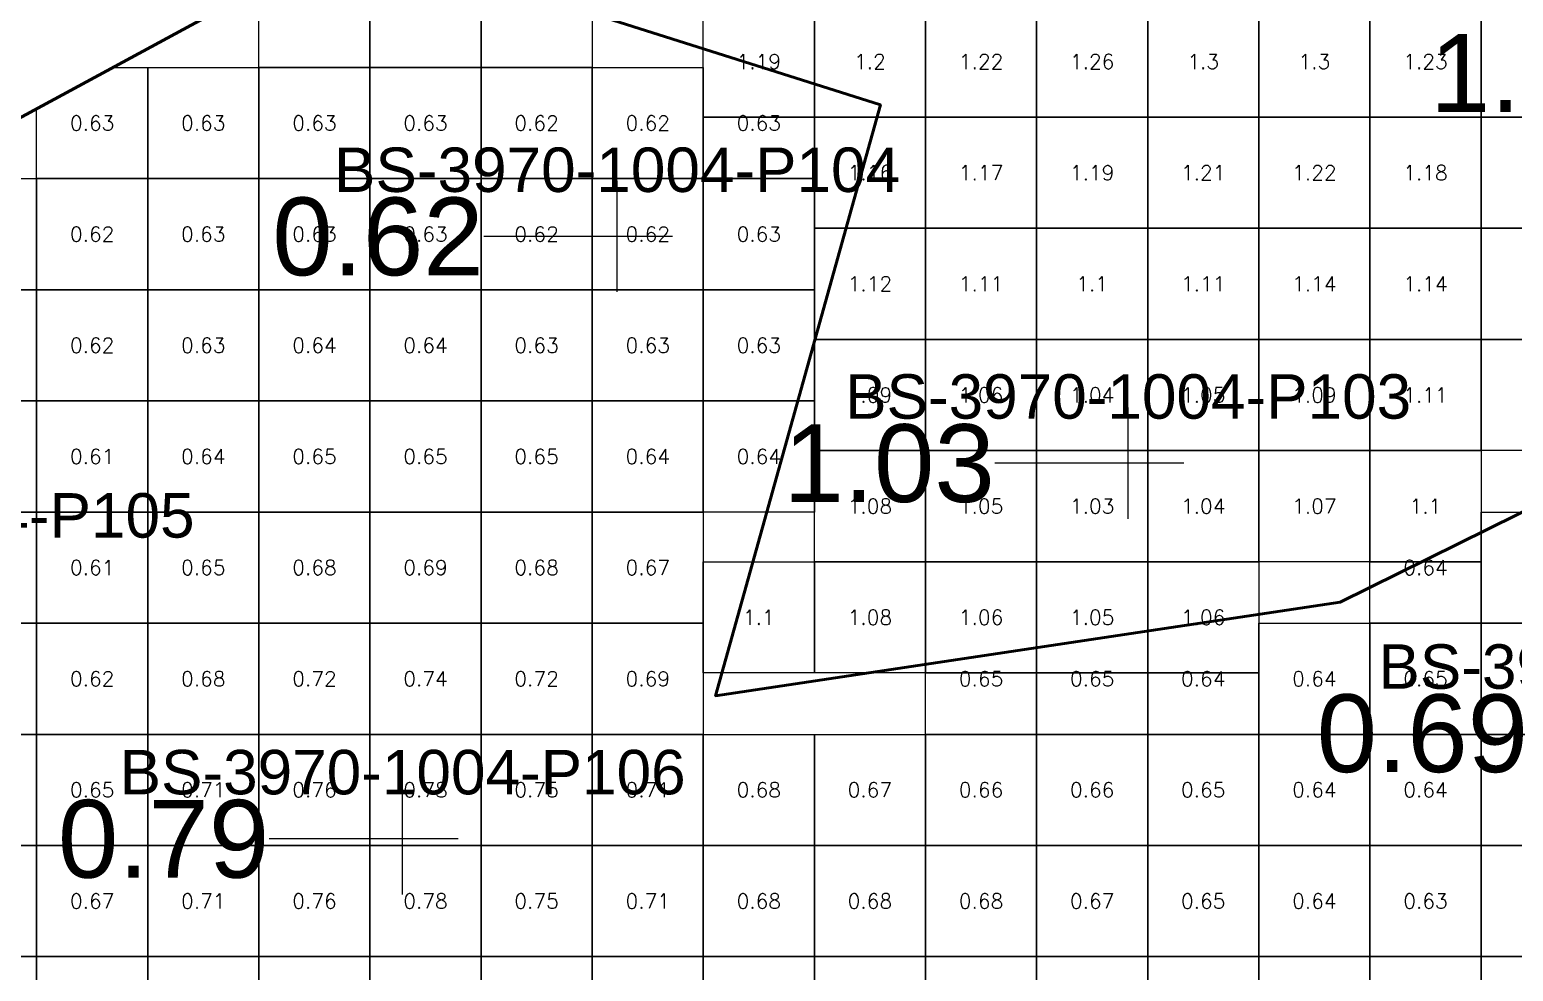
# Model space of a CAD drawing. Header units: inches. Extents: x 469759 to 470079, y 4349683 to 4349873.
# Drawn here: x 469814.3 to 469827.66, y 4349760.01 to 4349768.48 of the extents above; entities that cross this region are included whole.
import ezdxf
from ezdxf.enums import TextEntityAlignment as Align

# ---------------------------------------------------------------- set-up
doc = ezdxf.new("R2010")
doc.units = ezdxf.units.IN
doc.header["$MEASUREMENT"] = 0
for name, color, linetype, lineweight in [('点', 7, 'Continuous', 0), ('爆区方格网', 7, 'Continuous', 0), ('线条', 7, 'Continuous', 0), ('钻孔', 7, 'Continuous', 0)]:
    doc.layers.add(name, color=color, linetype=linetype, lineweight=lineweight)
doc.styles.add('3dmine_textStyle_1', font='txt.shx', dxfattribs={"height": 1, "bigfont": 'gbcbig.shx'})
doc.styles.add('3dmine_textStyle_2', font='arial.ttf', dxfattribs={"height": 1})

msp = doc.modelspace()

# ---------------------------------------------------------------- hatches: boundary and pattern name
at = {"layer": '钻孔', "linetype": 'Continuous', "lineweight": 0, "true_color": 0x00ffff, "extrusion": (0, 1, 0)}
for points in [[(-469820.59, 3960.29), (-469819.59, 3960.29), (-469819.59, 3973.29), (-469820.59, 3973.29)], [(-469818.66, 3959.59), (-469817.66, 3959.59), (-469817.66, 3973.59), (-469818.66, 3973.59)]]:
    msp.add_hatch(color=4, dxfattribs=at).paths.add_polyline_path(points, flags=0)
at = {"layer": '钻孔', "linetype": 'Continuous', "lineweight": 0, "true_color": 0x0000ff, "extrusion": (0, 1, 0)}
msp.add_hatch(color=5, dxfattribs=at).paths.add_polyline_path([(-469825.19, 3960.15), (-469824.19, 3960.15), (-469824.19, 3973.15), (-469825.19, 3973.15)], flags=0)

# ---------------------------------------------------------------- linework, layer by layer
at = {"color": 5, "linetype": 'Continuous', "lineweight": 50, "elevation": 1987.297}
for points in [[(469817.208, 4349769.309), (469828.454, 4349775.127), (469837.3, 4349777.874), (469846.044, 4349775.075), (469845.59, 4349771.971), (469847.292, 4349769.245), (469850.168, 4349770.343), (469852.439, 4349771.326), (469856.754, 4349771.099), (469861.845, 4349771.213), (469866.414, 4349769.254), (469864.214, 4349766.26), (469858.315, 4349764.574), (469853.994, 4349765.649), (469852.242, 4349767.401), (469842.005, 4349764.839), (469836.359, 4349766.411), (469832.229, 4349766.357), (469826.099, 4349763.33), (469820.476, 4349762.487), (469821.961, 4349767.803), (469817.208, 4349769.309), (469817.208, 4349769.309)], [(469832.229, 4349766.357), (469826.099, 4349763.33), (469820.476, 4349762.487), (469821.961, 4349767.803), (469817.208, 4349769.309), (469811.803, 4349766.383), (469805.674, 4349763.484), (469798.18, 4349761.115)]]:
    msp.add_lwpolyline(points, dxfattribs=at)
at = {"layer": '点', "color": 138, "linetype": 'Continuous', "lineweight": 0, "true_color": 0x004c4c}
for points, elevation in [([(469819.59, 4349766.12), (469819.59, 4349767.12)], 3973.29), ([(469820.09, 4349766.62), (469819.09, 4349766.62)], 3973.29), ([(469824.19, 4349764.08), (469824.19, 4349765.08)], 3973.15), ([(469824.69, 4349764.58), (469823.69, 4349764.58)], 3973.15), ([(469817.66, 4349760.7), (469817.66, 4349761.7)], 3973.59), ([(469818.16, 4349761.2), (469817.16, 4349761.2)], 3973.59)]:
    msp.add_lwpolyline(points, dxfattribs=dict(at, elevation=elevation))
at = {"layer": '爆区方格网', "color": 4, "linetype": 'Continuous', "lineweight": 0, "true_color": 0x00ffff, "elevation": 3972.76}
for points in [[(469817.366, 4349768.693), (469817.366, 4349768.14), (469816.366, 4349768.14), (469816.366, 4349768.853), (469816.896, 4349769.14), (469817.366, 4349769.14), (469817.366, 4349768.693)], [(469818.366, 4349768.14), (469817.366, 4349768.14), (469817.366, 4349768.693), (469818.366, 4349768.693), (469818.366, 4349768.14)], [(469819.366, 4349768.14), (469818.366, 4349768.14), (469818.366, 4349768.693), (469819.366, 4349768.693), (469819.366, 4349768.14)], [(469815.366, 4349767.14), (469814.366, 4349767.14), (469814.366, 4349767.77), (469815.048, 4349768.14), (469815.366, 4349768.14), (469815.366, 4349767.14)], [(469816.366, 4349767.14), (469815.366, 4349767.14), (469815.366, 4349768.14), (469816.366, 4349768.14), (469816.366, 4349767.14)], [(469817.366, 4349767.14), (469816.366, 4349767.14), (469816.366, 4349768.14), (469817.366, 4349768.14), (469817.366, 4349767.14)], [(469818.366, 4349767.14), (469817.366, 4349767.14), (469817.366, 4349768.14), (469818.366, 4349768.14), (469818.366, 4349767.14)], [(469819.366, 4349767.14), (469818.366, 4349767.14), (469818.366, 4349768.14), (469819.366, 4349768.14), (469819.366, 4349767.14)], [(469820.366, 4349767.693), (469820.366, 4349767.14), (469819.366, 4349767.14), (469819.366, 4349768.14), (469820.366, 4349768.14), (469820.366, 4349767.693)], [(469821.366, 4349767.14), (469820.366, 4349767.14), (469820.366, 4349767.693), (469821.366, 4349767.693), (469821.366, 4349767.14)], [(469814.366, 4349766.14), (469813.366, 4349766.14), (469813.366, 4349767.14), (469814.366, 4349767.14), (469814.366, 4349766.14)], [(469815.366, 4349766.14), (469814.366, 4349766.14), (469814.366, 4349767.14), (469815.366, 4349767.14), (469815.366, 4349766.14)], [(469816.366, 4349766.14), (469815.366, 4349766.14), (469815.366, 4349767.14), (469816.366, 4349767.14), (469816.366, 4349766.14)], [(469817.366, 4349766.14), (469816.366, 4349766.14), (469816.366, 4349767.14), (469817.366, 4349767.14), (469817.366, 4349766.14)], [(469818.366, 4349766.14), (469817.366, 4349766.14), (469817.366, 4349767.14), (469818.366, 4349767.14), (469818.366, 4349766.14)], [(469819.366, 4349766.14), (469818.366, 4349766.14), (469818.366, 4349767.14), (469819.366, 4349767.14), (469819.366, 4349766.14)], [(469820.366, 4349766.14), (469819.366, 4349766.14), (469819.366, 4349767.14), (469820.366, 4349767.14), (469820.366, 4349766.14)], [(469821.366, 4349766.693), (469821.366, 4349766.14), (469820.366, 4349766.14), (469820.366, 4349767.14), (469821.366, 4349767.14), (469821.366, 4349766.693)], [(469814.366, 4349765.14), (469813.366, 4349765.14), (469813.366, 4349766.14), (469814.366, 4349766.14), (469814.366, 4349765.14)], [(469815.366, 4349765.14), (469814.366, 4349765.14), (469814.366, 4349766.14), (469815.366, 4349766.14), (469815.366, 4349765.14)], [(469816.366, 4349765.14), (469815.366, 4349765.14), (469815.366, 4349766.14), (469816.366, 4349766.14), (469816.366, 4349765.14)], [(469817.366, 4349765.14), (469816.366, 4349765.14), (469816.366, 4349766.14), (469817.366, 4349766.14), (469817.366, 4349765.14)], [(469818.366, 4349765.14), (469817.366, 4349765.14), (469817.366, 4349766.14), (469818.366, 4349766.14), (469818.366, 4349765.14)], [(469819.366, 4349765.14), (469818.366, 4349765.14), (469818.366, 4349766.14), (469819.366, 4349766.14), (469819.366, 4349765.14)], [(469820.366, 4349765.14), (469819.366, 4349765.14), (469819.366, 4349766.14), (469820.366, 4349766.14), (469820.366, 4349765.14)], [(469821.366, 4349765.693), (469821.366, 4349765.14), (469820.366, 4349765.14), (469820.366, 4349766.14), (469821.366, 4349766.14), (469821.366, 4349765.693)], [(469814.366, 4349764.14), (469813.366, 4349764.14), (469813.366, 4349765.14), (469814.366, 4349765.14), (469814.366, 4349764.14)], [(469815.366, 4349764.14), (469814.366, 4349764.14), (469814.366, 4349765.14), (469815.366, 4349765.14), (469815.366, 4349764.14)], [(469816.366, 4349764.14), (469815.366, 4349764.14), (469815.366, 4349765.14), (469816.366, 4349765.14), (469816.366, 4349764.14)], [(469817.366, 4349764.14), (469816.366, 4349764.14), (469816.366, 4349765.14), (469817.366, 4349765.14), (469817.366, 4349764.14)], [(469818.366, 4349764.14), (469817.366, 4349764.14), (469817.366, 4349765.14), (469818.366, 4349765.14), (469818.366, 4349764.14)], [(469819.366, 4349764.14), (469818.366, 4349764.14), (469818.366, 4349765.14), (469819.366, 4349765.14), (469819.366, 4349764.14)], [(469820.366, 4349764.14), (469819.366, 4349764.14), (469819.366, 4349765.14), (469820.366, 4349765.14), (469820.366, 4349764.14)], [(469821.366, 4349764.14), (469820.366, 4349764.14), (469820.366, 4349765.14), (469821.366, 4349765.14), (469821.366, 4349764.14)], [(469814.366, 4349763.14), (469813.366, 4349763.14), (469813.366, 4349764.14), (469814.366, 4349764.14), (469814.366, 4349763.14)], [(469815.366, 4349763.14), (469814.366, 4349763.14), (469814.366, 4349764.14), (469815.366, 4349764.14), (469815.366, 4349763.14)], [(469816.366, 4349763.14), (469815.366, 4349763.14), (469815.366, 4349764.14), (469816.366, 4349764.14), (469816.366, 4349763.14)], [(469817.366, 4349763.14), (469816.366, 4349763.14), (469816.366, 4349764.14), (469817.366, 4349764.14), (469817.366, 4349763.14)], [(469818.366, 4349763.14), (469817.366, 4349763.14), (469817.366, 4349764.14), (469818.366, 4349764.14), (469818.366, 4349763.14)], [(469819.366, 4349763.14), (469818.366, 4349763.14), (469818.366, 4349764.14), (469819.366, 4349764.14), (469819.366, 4349763.14)], [(469820.366, 4349763.14), (469819.366, 4349763.14), (469819.366, 4349764.14), (469820.366, 4349764.14), (469820.366, 4349763.14)], [(469828.366, 4349763.14), (469827.366, 4349763.14), (469827.366, 4349763.693), (469827.366, 4349764.14), (469828.366, 4349764.14), (469828.366, 4349763.14)], [(469827.366, 4349763.14), (469826.366, 4349763.14), (469826.366, 4349763.693), (469827.366, 4349763.693), (469827.366, 4349763.14)], [(469814.366, 4349762.14), (469813.366, 4349762.14), (469813.366, 4349763.14), (469814.366, 4349763.14), (469814.366, 4349762.14)], [(469815.366, 4349762.14), (469814.366, 4349762.14), (469814.366, 4349763.14), (469815.366, 4349763.14), (469815.366, 4349762.14)], [(469816.366, 4349762.14), (469815.366, 4349762.14), (469815.366, 4349763.14), (469816.366, 4349763.14), (469816.366, 4349762.14)], [(469817.366, 4349762.14), (469816.366, 4349762.14), (469816.366, 4349763.14), (469817.366, 4349763.14), (469817.366, 4349762.14)], [(469818.366, 4349762.14), (469817.366, 4349762.14), (469817.366, 4349763.14), (469818.366, 4349763.14), (469818.366, 4349762.14)], [(469819.366, 4349762.14), (469818.366, 4349762.14), (469818.366, 4349763.14), (469819.366, 4349763.14), (469819.366, 4349762.14)], [(469820.366, 4349762.693), (469820.366, 4349762.14), (469819.366, 4349762.14), (469819.366, 4349763.14), (469820.366, 4349763.14), (469820.366, 4349762.693)], [(469826.366, 4349762.14), (469825.366, 4349762.14), (469825.366, 4349762.693), (469825.366, 4349763.14), (469826.366, 4349763.14), (469826.366, 4349762.14)], [(469827.366, 4349762.14), (469826.366, 4349762.14), (469826.366, 4349763.14), (469827.366, 4349763.14), (469827.366, 4349762.14)], [(469828.366, 4349762.14), (469827.366, 4349762.14), (469827.366, 4349763.14), (469828.366, 4349763.14), (469828.366, 4349762.14)], [(469823.366, 4349762.14), (469822.366, 4349762.14), (469822.366, 4349762.693), (469823.366, 4349762.693), (469823.366, 4349762.14)], [(469824.366, 4349762.14), (469823.366, 4349762.14), (469823.366, 4349762.693), (469824.366, 4349762.693), (469824.366, 4349762.14)], [(469825.366, 4349762.14), (469824.366, 4349762.14), (469824.366, 4349762.693), (469825.366, 4349762.693), (469825.366, 4349762.14)], [(469814.366, 4349761.14), (469813.366, 4349761.14), (469813.366, 4349762.14), (469814.366, 4349762.14), (469814.366, 4349761.14)], [(469815.366, 4349761.14), (469814.366, 4349761.14), (469814.366, 4349762.14), (469815.366, 4349762.14), (469815.366, 4349761.14)], [(469816.366, 4349761.14), (469815.366, 4349761.14), (469815.366, 4349762.14), (469816.366, 4349762.14), (469816.366, 4349761.14)], [(469817.366, 4349761.14), (469816.366, 4349761.14), (469816.366, 4349762.14), (469817.366, 4349762.14), (469817.366, 4349761.14)], [(469818.366, 4349761.14), (469817.366, 4349761.14), (469817.366, 4349762.14), (469818.366, 4349762.14), (469818.366, 4349761.14)], [(469819.366, 4349761.14), (469818.366, 4349761.14), (469818.366, 4349762.14), (469819.366, 4349762.14), (469819.366, 4349761.14)], [(469820.366, 4349761.14), (469819.366, 4349761.14), (469819.366, 4349762.14), (469820.366, 4349762.14), (469820.366, 4349761.14)], [(469821.366, 4349761.14), (469820.366, 4349761.14), (469820.366, 4349762.14), (469821.366, 4349762.14), (469821.366, 4349761.14)], [(469822.366, 4349761.14), (469821.366, 4349761.14), (469821.366, 4349762.14), (469822.366, 4349762.14), (469822.366, 4349761.14)], [(469823.366, 4349761.14), (469822.366, 4349761.14), (469822.366, 4349762.14), (469823.366, 4349762.14), (469823.366, 4349761.14)], [(469824.366, 4349761.14), (469823.366, 4349761.14), (469823.366, 4349762.14), (469824.366, 4349762.14), (469824.366, 4349761.14)], [(469825.366, 4349761.14), (469824.366, 4349761.14), (469824.366, 4349762.14), (469825.366, 4349762.14), (469825.366, 4349761.14)], [(469826.366, 4349761.14), (469825.366, 4349761.14), (469825.366, 4349762.14), (469826.366, 4349762.14), (469826.366, 4349761.14)], [(469827.366, 4349761.14), (469826.366, 4349761.14), (469826.366, 4349762.14), (469827.366, 4349762.14), (469827.366, 4349761.14)], [(469828.366, 4349761.14), (469827.366, 4349761.14), (469827.366, 4349762.14), (469828.366, 4349762.14), (469828.366, 4349761.14)], [(469814.366, 4349760.14), (469813.366, 4349760.14), (469813.366, 4349761.14), (469814.366, 4349761.14), (469814.366, 4349760.14)], [(469815.366, 4349760.14), (469814.366, 4349760.14), (469814.366, 4349761.14), (469815.366, 4349761.14), (469815.366, 4349760.14)], [(469816.366, 4349760.14), (469815.366, 4349760.14), (469815.366, 4349761.14), (469816.366, 4349761.14), (469816.366, 4349760.14)], [(469817.366, 4349760.14), (469816.366, 4349760.14), (469816.366, 4349761.14), (469817.366, 4349761.14), (469817.366, 4349760.14)], [(469818.366, 4349760.14), (469817.366, 4349760.14), (469817.366, 4349761.14), (469818.366, 4349761.14), (469818.366, 4349760.14)], [(469819.366, 4349760.14), (469818.366, 4349760.14), (469818.366, 4349761.14), (469819.366, 4349761.14), (469819.366, 4349760.14)], [(469820.366, 4349760.14), (469819.366, 4349760.14), (469819.366, 4349761.14), (469820.366, 4349761.14), (469820.366, 4349760.14)], [(469821.366, 4349760.14), (469820.366, 4349760.14), (469820.366, 4349761.14), (469821.366, 4349761.14), (469821.366, 4349760.14)], [(469822.366, 4349760.14), (469821.366, 4349760.14), (469821.366, 4349761.14), (469822.366, 4349761.14), (469822.366, 4349760.14)], [(469823.366, 4349760.14), (469822.366, 4349760.14), (469822.366, 4349761.14), (469823.366, 4349761.14), (469823.366, 4349760.14)], [(469824.366, 4349760.14), (469823.366, 4349760.14), (469823.366, 4349761.14), (469824.366, 4349761.14), (469824.366, 4349760.14)], [(469825.366, 4349760.14), (469824.366, 4349760.14), (469824.366, 4349761.14), (469825.366, 4349761.14), (469825.366, 4349760.14)], [(469826.366, 4349760.14), (469825.366, 4349760.14), (469825.366, 4349761.14), (469826.366, 4349761.14), (469826.366, 4349760.14)], [(469827.366, 4349760.14), (469826.366, 4349760.14), (469826.366, 4349761.14), (469827.366, 4349761.14), (469827.366, 4349760.14)], [(469828.366, 4349760.14), (469827.366, 4349760.14), (469827.366, 4349761.14), (469828.366, 4349761.14), (469828.366, 4349760.14)], [(469814.366, 4349759.14), (469813.366, 4349759.14), (469813.366, 4349760.14), (469814.366, 4349760.14), (469814.366, 4349759.14)], [(469815.366, 4349759.14), (469814.366, 4349759.14), (469814.366, 4349760.14), (469815.366, 4349760.14), (469815.366, 4349759.14)], [(469816.366, 4349759.14), (469815.366, 4349759.14), (469815.366, 4349760.14), (469816.366, 4349760.14), (469816.366, 4349759.14)], [(469817.366, 4349759.14), (469816.366, 4349759.14), (469816.366, 4349760.14), (469817.366, 4349760.14), (469817.366, 4349759.14)], [(469818.366, 4349759.14), (469817.366, 4349759.14), (469817.366, 4349760.14), (469818.366, 4349760.14), (469818.366, 4349759.14)], [(469819.366, 4349759.14), (469818.366, 4349759.14), (469818.366, 4349760.14), (469819.366, 4349760.14), (469819.366, 4349759.14)], [(469820.366, 4349759.14), (469819.366, 4349759.14), (469819.366, 4349760.14), (469820.366, 4349760.14), (469820.366, 4349759.14)], [(469821.366, 4349759.14), (469820.366, 4349759.14), (469820.366, 4349760.14), (469821.366, 4349760.14), (469821.366, 4349759.14)], [(469822.366, 4349759.14), (469821.366, 4349759.14), (469821.366, 4349760.14), (469822.366, 4349760.14), (469822.366, 4349759.14)], [(469823.366, 4349759.14), (469822.366, 4349759.14), (469822.366, 4349760.14), (469823.366, 4349760.14), (469823.366, 4349759.14)], [(469824.366, 4349759.14), (469823.366, 4349759.14), (469823.366, 4349760.14), (469824.366, 4349760.14), (469824.366, 4349759.14)], [(469825.366, 4349759.14), (469824.366, 4349759.14), (469824.366, 4349760.14), (469825.366, 4349760.14), (469825.366, 4349759.14)], [(469826.366, 4349759.14), (469825.366, 4349759.14), (469825.366, 4349760.14), (469826.366, 4349760.14), (469826.366, 4349759.14)], [(469827.366, 4349759.14), (469826.366, 4349759.14), (469826.366, 4349760.14), (469827.366, 4349760.14), (469827.366, 4349759.14)], [(469828.366, 4349759.14), (469827.366, 4349759.14), (469827.366, 4349760.14), (469828.366, 4349760.14), (469828.366, 4349759.14)]]:
    msp.add_lwpolyline(points, dxfattribs=at)
at = {"layer": '爆区方格网', "color": 5, "linetype": 'Continuous', "lineweight": 0, "true_color": 0x0000ff, "elevation": 3972.82}
for points in [[(469821.366, 4349767.693), (469820.366, 4349767.693), (469820.366, 4349768.693), (469821.366, 4349768.693), (469821.366, 4349767.693)], [(469822.366, 4349767.693), (469821.366, 4349767.693), (469821.366, 4349768.693), (469822.366, 4349768.693), (469822.366, 4349767.693)], [(469823.366, 4349767.693), (469822.366, 4349767.693), (469822.366, 4349768.693), (469823.366, 4349768.693), (469823.366, 4349767.693)], [(469824.366, 4349767.693), (469823.366, 4349767.693), (469823.366, 4349768.693), (469824.366, 4349768.693), (469824.366, 4349767.693)], [(469825.366, 4349767.693), (469824.366, 4349767.693), (469824.366, 4349768.693), (469825.366, 4349768.693), (469825.366, 4349767.693)], [(469826.366, 4349767.693), (469825.366, 4349767.693), (469825.366, 4349768.693), (469826.366, 4349768.693), (469826.366, 4349767.693)], [(469827.366, 4349767.693), (469826.366, 4349767.693), (469826.366, 4349768.693), (469827.366, 4349768.693), (469827.366, 4349767.693)], [(469828.366, 4349767.693), (469827.366, 4349767.693), (469827.366, 4349768.693), (469828.366, 4349768.693), (469828.366, 4349767.693)], [(469822.366, 4349766.693), (469821.366, 4349766.693), (469821.366, 4349767.693), (469822.366, 4349767.693), (469822.366, 4349766.693)], [(469823.366, 4349766.693), (469822.366, 4349766.693), (469822.366, 4349767.693), (469823.366, 4349767.693), (469823.366, 4349766.693)], [(469824.366, 4349766.693), (469823.366, 4349766.693), (469823.366, 4349767.693), (469824.366, 4349767.693), (469824.366, 4349766.693)], [(469825.366, 4349766.693), (469824.366, 4349766.693), (469824.366, 4349767.693), (469825.366, 4349767.693), (469825.366, 4349766.693)], [(469826.366, 4349766.693), (469825.366, 4349766.693), (469825.366, 4349767.693), (469826.366, 4349767.693), (469826.366, 4349766.693)], [(469827.366, 4349766.693), (469826.366, 4349766.693), (469826.366, 4349767.693), (469827.366, 4349767.693), (469827.366, 4349766.693)], [(469828.366, 4349766.693), (469827.366, 4349766.693), (469827.366, 4349767.693), (469828.366, 4349767.693), (469828.366, 4349766.693)], [(469822.366, 4349765.693), (469821.366, 4349765.693), (469821.366, 4349766.693), (469822.366, 4349766.693), (469822.366, 4349765.693)], [(469823.366, 4349765.693), (469822.366, 4349765.693), (469822.366, 4349766.693), (469823.366, 4349766.693), (469823.366, 4349765.693)], [(469824.366, 4349765.693), (469823.366, 4349765.693), (469823.366, 4349766.693), (469824.366, 4349766.693), (469824.366, 4349765.693)], [(469825.366, 4349765.693), (469824.366, 4349765.693), (469824.366, 4349766.693), (469825.366, 4349766.693), (469825.366, 4349765.693)], [(469826.366, 4349765.693), (469825.366, 4349765.693), (469825.366, 4349766.693), (469826.366, 4349766.693), (469826.366, 4349765.693)], [(469827.366, 4349765.693), (469826.366, 4349765.693), (469826.366, 4349766.693), (469827.366, 4349766.693), (469827.366, 4349765.693)], [(469828.366, 4349765.693), (469827.366, 4349765.693), (469827.366, 4349766.693), (469828.366, 4349766.693), (469828.366, 4349765.693)], [(469822.366, 4349764.693), (469821.366, 4349764.693), (469821.366, 4349765.693), (469822.366, 4349765.693), (469822.366, 4349764.693)], [(469823.366, 4349764.693), (469822.366, 4349764.693), (469822.366, 4349765.693), (469823.366, 4349765.693), (469823.366, 4349764.693)], [(469824.366, 4349764.693), (469823.366, 4349764.693), (469823.366, 4349765.693), (469824.366, 4349765.693), (469824.366, 4349764.693)], [(469825.366, 4349764.693), (469824.366, 4349764.693), (469824.366, 4349765.693), (469825.366, 4349765.693), (469825.366, 4349764.693)], [(469826.366, 4349764.693), (469825.366, 4349764.693), (469825.366, 4349765.693), (469826.366, 4349765.693), (469826.366, 4349764.693)], [(469827.366, 4349764.693), (469826.366, 4349764.693), (469826.366, 4349765.693), (469827.366, 4349765.693), (469827.366, 4349764.693)], [(469828.366, 4349764.693), (469827.366, 4349764.693), (469827.366, 4349765.693), (469828.366, 4349765.693), (469828.366, 4349764.693)], [(469822.366, 4349763.693), (469821.366, 4349763.693), (469821.366, 4349764.693), (469822.366, 4349764.693), (469822.366, 4349763.693)], [(469823.366, 4349763.693), (469822.366, 4349763.693), (469822.366, 4349764.693), (469823.366, 4349764.693), (469823.366, 4349763.693)], [(469824.366, 4349763.693), (469823.366, 4349763.693), (469823.366, 4349764.693), (469824.366, 4349764.693), (469824.366, 4349763.693)], [(469825.366, 4349763.693), (469824.366, 4349763.693), (469824.366, 4349764.693), (469825.366, 4349764.693), (469825.366, 4349763.693)], [(469826.366, 4349763.693), (469825.366, 4349763.693), (469825.366, 4349764.693), (469826.366, 4349764.693), (469826.366, 4349763.693)], [(469827.366, 4349763.693), (469826.366, 4349763.693), (469826.366, 4349764.693), (469827.366, 4349764.693), (469827.366, 4349763.693)], [(469821.366, 4349762.693), (469820.366, 4349762.693), (469820.366, 4349763.693), (469821.366, 4349763.693), (469821.366, 4349762.693)], [(469822.366, 4349762.693), (469821.366, 4349762.693), (469821.366, 4349763.693), (469822.366, 4349763.693), (469822.366, 4349762.693)], [(469823.366, 4349762.693), (469822.366, 4349762.693), (469822.366, 4349763.693), (469823.366, 4349763.693), (469823.366, 4349762.693)], [(469824.366, 4349762.693), (469823.366, 4349762.693), (469823.366, 4349763.693), (469824.366, 4349763.693), (469824.366, 4349762.693)], [(469825.366, 4349762.693), (469824.366, 4349762.693), (469824.366, 4349763.693), (469825.366, 4349763.693), (469825.366, 4349762.693)]]:
    msp.add_lwpolyline(points, dxfattribs=at)
at = {"layer": '线条', "color": 138, "linetype": 'Continuous', "lineweight": 0, "true_color": 0x004c4c}
for points, elevation in [([(469819.59, 4349766.62), (469819.59, 4349766.62), (469819.59, 4349766.62)], 3973.29), ([(469824.19, 4349764.58), (469824.19, 4349764.58), (469824.19, 4349764.58)], 3973.15), ([(469817.66, 4349761.2), (469817.66, 4349761.2), (469817.66, 4349761.2)], 3973.59)]:
    msp.add_lwpolyline(points, dxfattribs=dict(at, elevation=elevation))
at = {"layer": '钻孔', "color": 4, "linetype": 'Continuous', "lineweight": 0, "true_color": 0x00ffff}
for points, elevation in [([(469819.59, 4349766.62), (469818.39, 4349766.62)], 3973.29), ([(469819.59, 4349766.62), (469818.39, 4349766.62)], 3960.29), ([(469817.66, 4349761.2), (469816.46, 4349761.2)], 3973.59), ([(469817.66, 4349761.2), (469816.46, 4349761.2)], 3959.59)]:
    msp.add_lwpolyline(points, dxfattribs=dict(at, elevation=elevation))
at = {"layer": '钻孔', "color": 5, "linetype": 'Continuous', "lineweight": 0, "true_color": 0x0000ff}
for elevation in [3973.15, 3960.15]:
    msp.add_lwpolyline([(469824.19, 4349764.58), (469822.99, 4349764.58)], dxfattribs=dict(at, elevation=elevation))

# ---------------------------------------------------------------- texts
at = {"color": 5, "linetype": 'Continuous', "lineweight": 0, "true_color": 0x0000ff, "style": '3dmine_textStyle_1'}
for s, p in [('1.19', (469820.866, 4349768.193, 3972.82)), ('1.2', (469821.866, 4349768.193, 3972.82)), ('1.22', (469822.866, 4349768.193, 3972.82)), ('1.26', (469823.866, 4349768.193, 3972.82)), ('1.3', (469824.866, 4349768.193, 3972.82)), ('1.3', (469825.866, 4349768.193, 3972.82)), ('1.23', (469826.866, 4349768.193, 3972.82)), ('1.16', (469821.866, 4349767.193, 3972.82)), ('1.17', (469822.866, 4349767.193, 3972.82)), ('1.19', (469823.866, 4349767.193, 3972.82)), ('1.21', (469824.866, 4349767.193, 3972.82)), ('1.22', (469825.866, 4349767.193, 3972.82)), ('1.18', (469826.866, 4349767.193, 3972.82)), ('1.12', (469821.866, 4349766.193, 3972.82)), ('1.11', (469822.866, 4349766.193, 3972.82)), ('1.1', (469823.866, 4349766.193, 3972.82)), ('1.11', (469824.866, 4349766.193, 3972.82)), ('1.14', (469825.866, 4349766.193, 3972.82)), ('1.14', (469826.866, 4349766.193, 3972.82)), ('1.09', (469821.866, 4349765.193, 3972.82)), ('1.06', (469822.866, 4349765.193, 3972.82)), ('1.04', (469823.866, 4349765.193, 3972.82)), ('1.05', (469824.866, 4349765.193, 3972.82)), ('1.09', (469825.866, 4349765.193, 3972.82)), ('1.11', (469826.866, 4349765.193, 3972.82)), ('1.08', (469821.866, 4349764.193, 3972.82)), ('1.05', (469822.866, 4349764.193, 3972.82)), ('1.03', (469823.866, 4349764.193, 3972.82)), ('1.04', (469824.866, 4349764.193, 3972.82)), ('1.07', (469825.866, 4349764.193, 3972.82)), ('1.1', (469826.866, 4349764.193, 3972.82)), ('1.1', (469820.866, 4349763.193, 3972.82)), ('1.08', (469821.866, 4349763.193, 3972.82)), ('1.06', (469822.866, 4349763.193, 3972.82)), ('1.05', (469823.866, 4349763.193, 3972.82)), ('1.06', (469824.866, 4349763.193, 3972.82))]:
    msp.add_text(s, height=0.1333, dxfattribs=at).set_placement(p, align=Align.MIDDLE_CENTER)
at = {"color": 4, "linetype": 'Continuous', "lineweight": 0, "true_color": 0x00ffff, "style": '3dmine_textStyle_1'}
for s, p in [('0.63', (469814.866, 4349767.64, 3972.76)), ('0.63', (469815.866, 4349767.64, 3972.76)), ('0.63', (469816.866, 4349767.64, 3972.76)), ('0.63', (469817.866, 4349767.64, 3972.76)), ('0.62', (469818.866, 4349767.64, 3972.76)), ('0.62', (469819.866, 4349767.64, 3972.76)), ('0.63', (469820.866, 4349767.64, 3972.76)), ('0.62', (469814.866, 4349766.64, 3972.76)), ('0.63', (469815.866, 4349766.64, 3972.76)), ('0.63', (469816.866, 4349766.64, 3972.76)), ('0.63', (469817.866, 4349766.64, 3972.76)), ('0.62', (469818.866, 4349766.64, 3972.76)), ('0.62', (469819.866, 4349766.64, 3972.76)), ('0.63', (469820.866, 4349766.64, 3972.76)), ('0.62', (469814.866, 4349765.64, 3972.76)), ('0.63', (469815.866, 4349765.64, 3972.76)), ('0.64', (469816.866, 4349765.64, 3972.76)), ('0.64', (469817.866, 4349765.64, 3972.76)), ('0.63', (469818.866, 4349765.64, 3972.76)), ('0.63', (469819.866, 4349765.64, 3972.76)), ('0.63', (469820.866, 4349765.64, 3972.76)), ('0.61', (469814.866, 4349764.64, 3972.76)), ('0.64', (469815.866, 4349764.64, 3972.76)), ('0.65', (469816.866, 4349764.64, 3972.76)), ('0.65', (469817.866, 4349764.64, 3972.76)), ('0.65', (469818.866, 4349764.64, 3972.76)), ('0.64', (469819.866, 4349764.64, 3972.76)), ('0.64', (469820.866, 4349764.64, 3972.76)), ('0.61', (469814.866, 4349763.64, 3972.76)), ('0.65', (469815.866, 4349763.64, 3972.76)), ('0.68', (469816.866, 4349763.64, 3972.76)), ('0.69', (469817.866, 4349763.64, 3972.76)), ('0.68', (469818.866, 4349763.64, 3972.76)), ('0.67', (469819.866, 4349763.64, 3972.76)), ('0.64', (469826.866, 4349763.64, 3972.76)), ('0.62', (469814.866, 4349762.64, 3972.76)), ('0.68', (469815.866, 4349762.64, 3972.76)), ('0.72', (469816.866, 4349762.64, 3972.76)), ('0.74', (469817.866, 4349762.64, 3972.76)), ('0.72', (469818.866, 4349762.64, 3972.76)), ('0.69', (469819.866, 4349762.64, 3972.76)), ('0.65', (469822.866, 4349762.64, 3972.76)), ('0.65', (469823.866, 4349762.64, 3972.76)), ('0.64', (469824.866, 4349762.64, 3972.76)), ('0.64', (469825.866, 4349762.64, 3972.76)), ('0.65', (469826.866, 4349762.64, 3972.76)), ('0.65', (469814.866, 4349761.64, 3972.76)), ('0.71', (469815.866, 4349761.64, 3972.76)), ('0.76', (469816.866, 4349761.64, 3972.76)), ('0.78', (469817.866, 4349761.64, 3972.76)), ('0.75', (469818.866, 4349761.64, 3972.76)), ('0.71', (469819.866, 4349761.64, 3972.76)), ('0.68', (469820.866, 4349761.64, 3972.76)), ('0.67', (469821.866, 4349761.64, 3972.76)), ('0.66', (469822.866, 4349761.64, 3972.76)), ('0.66', (469823.866, 4349761.64, 3972.76)), ('0.65', (469824.866, 4349761.64, 3972.76)), ('0.64', (469825.866, 4349761.64, 3972.76)), ('0.64', (469826.866, 4349761.64, 3972.76)), ('0.67', (469814.866, 4349760.64, 3972.76)), ('0.71', (469815.866, 4349760.64, 3972.76)), ('0.76', (469816.866, 4349760.64, 3972.76)), ('0.78', (469817.866, 4349760.64, 3972.76)), ('0.75', (469818.866, 4349760.64, 3972.76)), ('0.71', (469819.866, 4349760.64, 3972.76)), ('0.68', (469820.866, 4349760.64, 3972.76)), ('0.68', (469821.866, 4349760.64, 3972.76)), ('0.68', (469822.866, 4349760.64, 3972.76)), ('0.67', (469823.866, 4349760.64, 3972.76)), ('0.65', (469824.866, 4349760.64, 3972.76)), ('0.64', (469825.866, 4349760.64, 3972.76)), ('0.63', (469826.866, 4349760.64, 3972.76))]:
    msp.add_text(s, height=0.1333, dxfattribs=at).set_placement(p, align=Align.MIDDLE_CENTER)
at = {"layer": '钻孔', "color": 5, "linetype": 'Continuous', "lineweight": 0, "true_color": 0x0000ff, "style": '3dmine_textStyle_2'}
for s, p in [('1.04', (469828.81, 4349768.09, 3966.45)), ('1.03', (469822.99, 4349764.58, 3966.65))]:
    msp.add_text(s, height=0.7, dxfattribs=at).set_placement(p, align=Align.MIDDLE_RIGHT)
at = {"layer": '钻孔', "color": 138, "linetype": 'Continuous', "lineweight": 0, "true_color": 0x004c4c, "style": '3dmine_textStyle_2'}
for s, p in [('BS-3970-1004-P104', (469819.59, 4349767.02, 3973.29)), ('BS-3970-1004-P103', (469824.19, 4349764.98, 3973.15)), ('BS-3970-1004-P105', (469813.24, 4349763.91, 3973.45)), ('BS-3970-1004-P102', (469828.99, 4349762.55, 3973.01)), ('BS-3970-1004-P106', (469817.66, 4349761.6, 3973.59))]:
    msp.add_text(s, height=0.4, dxfattribs=at).set_placement(p, align=Align.CENTER)
at = {"layer": '钻孔', "color": 4, "linetype": 'Continuous', "lineweight": 0, "true_color": 0x00ffff, "style": '3dmine_textStyle_2'}
for s, p in [('0.62', (469818.39, 4349766.62, 3966.79)), ('0.69', (469827.79, 4349762.15, 3966.51)), ('0.79', (469816.46, 4349761.2, 3966.59))]:
    msp.add_text(s, height=0.7, dxfattribs=at).set_placement(p, align=Align.MIDDLE_RIGHT)

doc.saveas('drawing.dxf')
